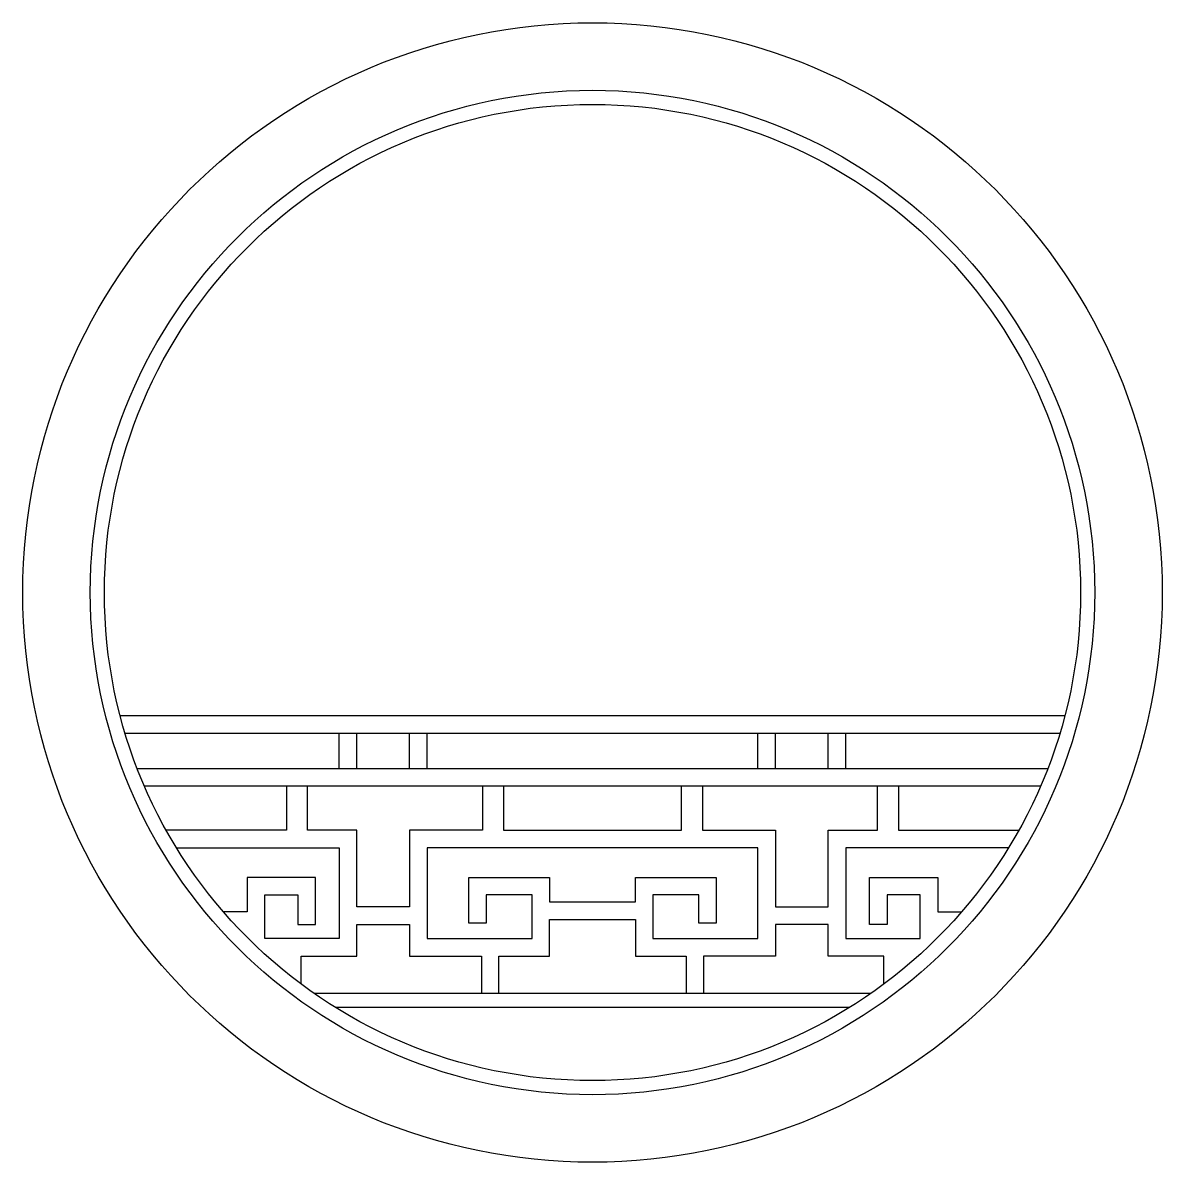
# Model space of a CAD drawing. Header units: metres. Extents: x 2573 to 4193, y 357 to 1977.
import ezdxf

# ---------------------------------------------------------------- set-up
doc = ezdxf.new("R2010")
doc.units = ezdxf.units.M
doc.layers.add('3', color=3, linetype='Continuous')
doc.layers.add('4', color=4, linetype='Continuous')

msp = doc.modelspace()

# ---------------------------------------------------------------- linework, layer by layer
at = {"layer": '3'}
for p, q in [((3022.76, 916.53), (3022.76, 966.53)), ((3047.76, 916.53), (3047.76, 966.53)), ((3122.76, 916.53), (3122.76, 966.53)), ((3147.76, 916.53), (3147.76, 966.53)), ((3617.76, 916.53), (3617.76, 966.53)), ((3642.76, 916.53), (3642.76, 966.53)), ((3717.76, 916.53), (3717.76, 966.53)), ((3742.76, 916.53), (3742.76, 966.53)), ((3778.65, 596.53), (2986.86, 596.53))]:
    msp.add_line(p, q, dxfattribs=at)
for points in [[(2718.2, 966.53), (2718.2, 966.53), (4047.31, 966.53)], [(2735.35, 916.53), (2735.35, 916.53), (4030.16, 916.53)], [(2745.57, 891.53), (2745.57, 891.53), (4019.95, 891.53)], [(2947.76, 891.53), (2947.76, 828.53), (2776.63, 828.53)], [(3226.26, 891.53), (3226.26, 828.53), (3122.76, 828.53), (3122.76, 719.53), (3047.76, 719.53), (3047.76, 828.53), (2977.76, 828.53), (2977.76, 891.53)], [(3256.26, 891.53), (3256.26, 828.53), (3256.26, 828.53), (3509.25, 828.53), (3509.25, 891.53)], [(3539.25, 891.53), (3539.25, 828.53), (3642.76, 828.53), (3642.76, 719.53), (3717.76, 719.53), (3717.76, 828.53), (3787.76, 828.53), (3787.76, 891.53)], [(3817.76, 891.53), (3817.76, 828.53), (3988.88, 828.53)], [(2791.26, 803.53), (3022.76, 803.53), (3022.76, 674.53), (2916.76, 674.53), (2916.76, 736.53), (2963.76, 736.53), (2963.76, 694.53), (2988.76, 694.53), (2988.76, 761.53), (2891.76, 761.53), (2891.76, 712.53), (2857.86, 712.53)], [(3974.25, 803.53), (3742.76, 803.53), (3742.76, 674.53), (3848.76, 674.53), (3848.76, 736.53), (3801.76, 736.53), (3801.76, 694.53), (3776.76, 694.53), (3776.76, 761.53), (3873.76, 761.53), (3873.76, 712.53), (3907.66, 712.53)], [(3249.76, 596.53), (3249.76, 649.53), (3321.76, 649.53), (3321.76, 701.53), (3321.76, 701.53), (3443.76, 701.53), (3443.76, 649.53), (3515.76, 649.53), (3515.76, 596.53)], [(2968.76, 609.53), (2968.76, 649.53), (3047.76, 649.53), (3047.76, 694.53), (3122.76, 694.53), (3122.76, 649.53), (3224.76, 649.53), (3224.76, 596.53)], [(3796.76, 609.53), (3796.76, 649.53), (3717.76, 649.53), (3717.76, 694.53), (3642.76, 694.53), (3642.76, 649.53), (3540.76, 649.53), (3540.76, 596.53)]]:
    msp.add_lwpolyline(points, dxfattribs=at)
msp.add_lwpolyline([(3147.76, 803.53), (3147.76, 803.53), (3147.76, 674.53), (3296.76, 674.53), (3296.76, 736.53), (3231.76, 736.53), (3231.76, 696.53), (3206.76, 696.53), (3206.76, 761.53), (3321.76, 761.53), (3321.76, 726.53), (3321.76, 726.53), (3443.76, 726.53), (3443.76, 761.53), (3558.76, 761.53), (3558.76, 696.53), (3533.76, 696.53), (3533.76, 736.53), (3468.76, 736.53), (3468.76, 674.53), (3617.76, 674.53), (3617.76, 803.53)], close=True, dxfattribs=at)
msp.add_circle((3382.76, 1166.53), 714, dxfattribs=at)
at = {"layer": '4'}
msp.add_line((3748.18, 576.53), (3017.33, 576.53), dxfattribs=at)
msp.add_lwpolyline([(2711.18, 991.53), (2711.18, 991.53), (4054.33, 991.53)], dxfattribs=at)
for radius in [810, 694]:
    msp.add_circle((3382.76, 1166.53), radius, dxfattribs=at)

doc.saveas('drawing.dxf')
